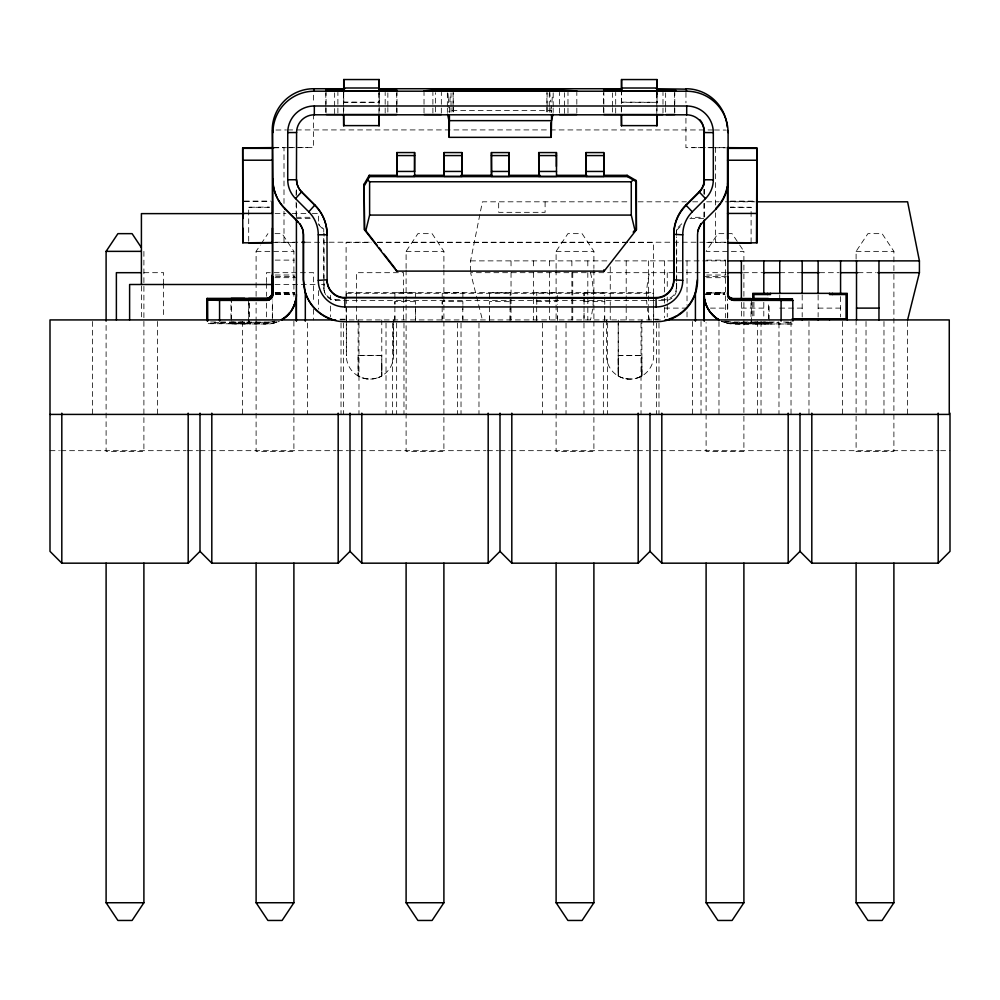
<?xml version="1.0" encoding="UTF-8"?>
<svg xmlns="http://www.w3.org/2000/svg" width="1000" height="1000" viewBox="0 0 1000 1000"><rect width="100%" height="100%" fill="white"/><g stroke="black" fill="none" stroke-linecap="round" stroke-linejoin="round"><path stroke-width="0.75" stroke-dasharray="5 3.75" d="M244.925 322.3L230.95 322.225L230.95 300.038M245.4 323.9L231.425 323.825L231.425 300.163M248.562 299.962L248.612 322.3L266.35 322.3A29.55 29.55 0 0 0 276.45 320.525M248.7 241.25L248.688 207.262L269.325 207.087M249.037 303.038L249.037 323.725L266.762 323.725M249.088 303.212L249.088 323.9L266.812 323.9A29.55 29.55 0 0 0 279.3 321.138M272.325 319.6L272.325 301.863M272.6 317.575L272.6 299.837M275.225 242.213L284 242.213L284 211.2M284 203.45L284 147.637L272.35 147.65M296.137 215.75L296.137 201.875M296.137 195.712L296.137 188.012M296.45 216.863L296.45 203.325M296.45 194.3L296.45 189.788M313.562 114.113L313.55 147.637L287.113 147.637M325.625 294.6A11.825 11.825 0 0 1 324.05 288.688L323.738 279.925M323.738 278.375L323.738 233.75M323.738 232.213L323.738 229.125L318.35 223.75M324.05 288.688L324.05 233.287M325.8 112.125L325.8 107.688M325.8 106.213L325.8 92.912M326.05 113.012L326.05 92.325M334.65 113.55L334.65 107.65M334.65 106.163L334.65 92.863M337.887 113.062L337.9 92.375M343.75 103.212L343.762 94.425M343.512 113.562L343.512 107.65M343.512 106.163L343.512 92.875M346.3 319.887L346.1 308.438M346.1 296.137L346.1 242.35L371.075 242.413M346.35 320.062L346.35 355.525L346.3 300.688M346.3 299.2L346.112 292.65L653.475 292.675L653.662 299.225M379.212 103.225L379.188 92.375M378.975 113.562L378.975 107.65M378.975 106.175L378.975 92.875M381.825 365.2L381.812 376.012C374.613 380.112 365.35 380.138 358.162 376A23.637 23.637 0 0 1 346.312 355.412M385.175 113.075L385.175 92.387M387.85 112.075L387.85 107.65M387.85 106.175L387.85 92.875M393.638 355.538L393.6 319.95L393.638 355.538A23.637 23.637 0 0 1 381.775 375.887L378.125 377.713M394.825 320.55L394.913 305.7M394.9 303.85L394.9 301.6L415.6 301.675M394.913 304.363L394.913 301.663M394.925 298.712L394.9 292.725L415.588 292.725L415.613 298.712M396.725 112.125L396.725 107.688M396.725 106.213L396.725 92.912M396.987 113.012L396.987 92.325M415.6 309.575L415.588 318.825M415.513 320.55L415.6 305.7M415.6 304.363L415.588 301.6M424.025 113.025L424.025 92.338M432.9 113.075L432.9 92.387M435.55 111.875L435.55 92.662M441.325 113.075L441.337 92.387M442.1 320.55L442.2 305.7M442.188 303.863L442.188 301.6L462.887 301.675M442.2 304.363L442.2 301.675M442.2 298.712L442.188 292.738L462.875 292.738L462.887 298.712M447.35 112.475L447.35 108.038M447.35 106.562L447.35 91.788M451.025 112.1L451.025 107.675M451.025 106.188L451.025 92.9M453.075 111.9L453.075 107.463M453.075 105.988L453.075 92.688M453.225 111.8L453.237 92.587M462.788 320.55L462.788 308.725M462.887 309.575L462.887 305.7M462.887 304.363L462.875 301.6M489.387 320.55L489.487 305.712M489.487 304.363L489.475 301.6L510.175 301.675M489.487 298.712L489.475 292.738L510.175 292.812L510.175 295.763M510.075 320.55L510.075 308.725M510.175 309.587L510.175 305.712M510.175 304.363L510.163 297.175M536.675 320.55L536.675 307.25M536.775 304.363L536.75 292.738L557.463 292.812L557.463 304.363M546.9 111.8L546.9 92.587M547.112 111.9L547.112 107.475M547.112 105.988L547.112 92.7M549.275 112.112L549.275 107.675M549.275 106.2L549.275 92.9M553.175 112.475L553.175 108.05M553.175 106.562L553.175 91.788M557.362 320.55L557.463 305.712M559.55 113.075L559.55 92.387M564.625 113.362L564.625 107.45M564.625 105.975L564.625 92.675M567.975 113.075L567.987 92.387M576.825 113.038L576.825 92.35M584.05 313.15L584.05 318.837M583.962 320.55L584.062 305.712M584.062 304.363L584.038 297.175L584.062 301.675M584.038 295.7L584.038 292.738L604.75 292.812L604.75 295.775M584.062 295.763L584.062 292.812M603.6 112.137L603.6 104.75M603.6 103.275L603.6 92.925M603.862 113.025L603.862 92.338M604.65 320.55L604.75 305.712M604.75 304.375L604.725 297.175M606.388 319.962L606.425 355.55A23.637 23.637 0 0 0 618.237 376.025C625.425 380.15 634.688 380.125 641.888 376.025A23.637 23.637 0 0 0 653.7 355.55L653.662 300.7M612.45 112.088L612.45 107.662M612.45 106.188L612.45 92.888M615.7 113.088L615.7 92.4M641.9 369.475L641.888 376.025C634.6 379.95 625.4 380.225 618.2 375.9L618.212 319.962M618.237 320.087L618.237 376.025L618.25 373.137M621.55 103.238L621.525 92.387M621.312 112.1L621.312 104.7M621.325 103.225L621.562 91.862M641.888 376.025L641.85 319.962M653.662 319.913L653.462 242.375L630.075 242.425M657.025 103.238L657.025 91.875M656.787 113.575L656.787 107.662M656.787 106.188L656.787 92.888M662.987 113.088L662.987 92.4M665.65 112.1L665.65 107.662M665.65 106.188L665.65 92.888M674.525 112.137L674.525 107.713M674.525 106.225L674.525 92.925M674.788 113.025L674.788 92.338M343.663 300.512L664.862 300.525A11.825 11.825 0 0 0 676.675 288.712L676.363 283.012M676.363 281.475L676.363 236.838M676.363 235.3L676.363 229.15L682.825 222.7M676.675 288.712L676.688 236.375M676.688 234.838L676.363 229.15M685.938 118.275L685.925 147.662L713.925 147.662M703.975 203.45L703.975 217.312L691.075 217.312M703.975 194.2L703.975 188.038M704.287 216.887L704.287 203.35M704.287 194.325L704.287 188.3M725.688 242.237L715.475 242.225L715.475 212.775M715.475 205.025L715.487 147.662L725.7 147.662M727.45 318.15L727.463 298.938M727.725 317.6L727.725 301.337M750.975 302.95L751.025 322.337L733.3 322.325A29.55 29.55 0 0 1 725.65 321.325M751.1 242.75L751.1 207.288L730.362 207.113M751.45 300.113L751.5 323.925L733.763 323.925M754.712 322.325L768.637 322.25L768.637 303.025M755.175 323.925L769.112 323.85L769.1 303.15M313.587 95.188L313.575 102.863M343.725 92.375L343.688 102.287L379.15 102.287L379.162 100.4M343.738 110.988L343.75 107.238M358.175 373.125L358.162 376C365.425 380.138 374.538 379.95 381.812 376.012L381.763 319.9M379.2 110.988L379.212 107.238M394.9 318.825L394.913 316.262M442.188 318.825L442.2 316.275M462.875 318.825L462.887 316.275M489.475 318.825L489.475 316.275M510.163 318.825L510.163 316.275M536.763 318.837L536.763 316.275M557.45 318.837L557.45 316.275M604.738 318.837L604.738 316.275M621.55 111L621.55 107.25M656.988 92.387L656.95 102.3L621.487 102.3L621.325 89.925M657.013 111L657.013 106.013M685.962 92.413L685.95 102.888M621.5 100.412L621.487 102.3M449.588 107.4L449.338 112.638M551.425 112.1L551.512 110.425L448.925 110.412L449.012 112.088M449.85 101.888L450.412 93.162M551.912 102.163L552.513 93.475M470.588 271.212L470.588 260.875L482.4 201.812L630.363 201.812M256.1 296.325L256.1 251.363L260.325 245.037M261.163 243.775L267.913 233.65M406.1 268.425L406.1 251.363L417.912 233.65L432.088 233.65L443.9 251.363L443.9 268.425M556.1 268.425L556.1 251.363L567.913 233.65L582.087 233.65L593.9 251.363L593.9 268.425M856.1 259.113L856.1 251.363L867.913 233.65L882.087 233.65L893.9 251.363L893.9 451.388L856.1 451.388L856.1 321.138M676.688 230.225L682.062 224.85M638.2 377.725L641.85 375.9L641.838 355.375L618.188 355.375L618.2 375.9M230.95 322.212L244.875 322.137M231.425 323.8L245.35 323.725M273.9 147.787L286.475 147.688M275.95 130.025L286.475 129.95M790.85 322.438L783.675 322.463M287.65 129.95L295.075 129.925M287.65 147.688L295.075 147.662M210.613 322.013L215.912 322M296.375 129.925L548.825 129.913M296.375 147.65L307.663 147.637M343.55 92.963L343.675 102.112L379.15 102.287M621.487 102.125L656.95 102.3M550.375 129.925L703.125 129.95M244.25 201.088L270.7 201.088M730.487 201.112L755.375 201.125M244.35 201.438L269.237 201.438M730.588 201.462L755.475 201.462M638.15 201.812L686.438 201.812M692.663 201.812L698.888 201.812M706.675 201.812L719.137 201.812M725.375 201.812L754.963 201.812M269.387 207.325L248.688 207.262M730.425 207.35L751.112 207.35M275.062 213.625L285.95 213.625M292.162 213.625L306.15 213.625M312.362 213.625L318.587 213.625L318.587 222.875M296.137 217.3L310.462 217.3M296.45 218.375L310.788 218.375M689.95 218.388L704.287 218.388M275 233.65L282.087 233.65L293.9 251.363L293.9 296.325M284 242.213L304.25 242.213M305.8 242.213L327.825 242.35M329.162 242.213L371.225 242.213M377.45 242.213L628.25 242.225M629.8 242.225L715.475 242.225M272.225 242.375L294.387 242.387M377.325 242.413L628.513 242.425M706.663 242.4L725.875 242.4M256.1 251.363L293.9 251.363M406.1 251.363L443.9 251.363M556.1 251.363L593.9 251.363M743.9 296.325L743.9 251.363L706.1 251.363L717.913 233.65L732.087 233.65L738.838 243.775M856.1 251.363L893.9 251.363M275.175 260.113L294.387 260.113M706.663 260.138L725.875 260.138M470.588 260.875L610.25 260.875M615.312 260.875L726.363 260.875M143.812 272.688L163.625 272.688L163.625 283.087M270.25 272.688L266.375 272.688L266.375 283.087M274.163 272.688L313.625 272.688L313.625 303.163M726.363 272.688L470.588 272.688L482.4 319.925M743.525 272.688L763.8 272.688M779.75 272.688L802.188 272.688M819.625 272.688L839.2 272.688M858.012 272.688L876.225 272.688M275.188 275.012L294.4 275M275.65 276.625L294.862 276.625M704.188 276.637L726.35 276.65M275.125 277.675L295.812 277.675M706.612 277.7L725.812 277.7M275.062 284.5L315.475 284.5M321.538 284.5L324.487 284.5M275.163 292.575L294.425 292.75M706.65 292.6L724.425 292.775M275.25 292.887L294.462 292.887M275.287 293L294.5 293M346.3 293.3L653.662 293.312M275.562 293.925L294.775 293.925M705.562 293.95L724.775 293.95M275.587 294.05L294.837 294.175M705.6 294.075L724.85 294.2M275.688 294.35L294.887 294.35M705.688 294.375L724.9 294.375M323.725 287.613A11.825 11.825 0 0 0 335.55 299.438L340.225 299.438M661.425 299.45L664.538 299.45A11.825 11.825 0 0 0 676.363 287.638M327.512 297.05A11.825 11.825 0 0 0 335.863 300.512L342.1 300.512M536.75 301.6L557.463 301.675M584.038 301.6L604.75 301.675M664.587 308.113L687.025 308.113L687.025 317.8M710.45 308.113L725.413 308.113M741.363 308.113L763.8 308.113M779.75 308.113L802.188 308.113M818.125 308.113L840.575 308.113M340 319.2L346.1 319.2M653.45 319.212L661.062 319.212M340.387 319.925L662 319.925M220.5 322L266.3 322.125A29.55 29.55 0 0 0 273.95 321.125M725.55 321.012A29.55 29.55 0 0 0 733.2 322.025L778.962 322.025M220.625 322.438L266.388 322.438A29.55 29.55 0 0 0 275.275 321.062M724.438 321.087A29.55 29.55 0 0 0 733.337 322.463L779.087 322.463M276.837 321.812A29.55 29.55 0 0 1 266.725 323.6L207.638 323.65L266.85 324.038A29.55 29.55 0 0 0 279.337 321.262M723.562 321.838A29.55 29.55 0 0 0 733.675 323.625L792.887 324L733.8 324.062A29.55 29.55 0 0 1 721.312 321.287M751.438 323.75L733.713 323.75A29.55 29.55 0 0 1 721.225 320.988M358.188 355.588L381.825 355.588M618.263 355.6L641.9 355.6M50 450.675L59.375 450.675M60.825 450.675L186.088 450.675M187.5 450.675L198.45 450.675M200 450.675L209.375 450.675M210.938 450.675L335.938 450.675M337.5 450.675L348.438 450.675M350 450.675L359.375 450.675M360.938 450.675L485.938 450.675M487.5 450.675L498.438 450.675M500 450.675L509.375 450.675M510.938 450.675L635.938 450.675M637.5 450.675L648.438 450.675M653.125 450.675L659.375 450.675M660.938 450.675L785.938 450.675M787.5 450.675L798.438 450.675M803.125 450.675L812.5 450.675M814.062 450.675L939.062 450.675M940.625 450.675L950 450.675M703.125 147.675L691.812 147.662M706.675 275.025L725.875 275.05M783.55 322.025L790.738 322.062M754.663 322.163L768.637 322.238M219.1 322.438L210.738 322.413M755.125 323.762L769.1 323.837M713.037 129.975L705.713 129.95M713.037 147.713L705.713 147.688M714.438 129.987L725.675 130.075M714.438 147.713L725.675 147.812M625.65 378.7L627.9 379.025M367.825 379.012L362.537 377.95M318.675 224.825L324.05 230.2L323.738 229.125M739.675 245.037L743.9 251.363M664.538 299.45L664.862 300.525M358.125 319.887L358.162 376L358.113 355.363L381.763 355.363L381.775 375.887M335.55 299.438L335.863 300.512M549.725 91.388L550.538 101.9M447.975 93.462L448.537 102.15M551.075 112.638L550.737 105.938M656.825 92.975L656.95 102.125M379.025 92.963L379.137 102.112M907.475 321.475L907.475 414.412M883.975 321.475L883.975 414.412M866.025 321.475L866.025 414.412M842.525 321.475L842.525 414.412M840.575 296.613L840.575 316.975M818.125 295.075L818.125 316.975M808.975 321.475L808.975 414.412M802.188 295.075L802.188 316.975M791.025 321.475L791.025 414.412M779.75 295.1L779.75 298.163M778.975 323.025L778.975 414.412M763.8 302.362L763.8 317.8M761.025 321.475L761.025 414.412M757.475 321.475L757.475 414.412M753.938 302.1L753.938 317.238M752.75 302.213L752.75 316.975M743.9 302.538L743.9 451.388L706.1 451.388L706.1 322.688M741.363 302.362L741.363 317.8M725.413 260.875L725.413 317.8M718.975 321.475L718.975 414.412M701.025 321.475L701.025 414.412M692.525 321.475L692.525 414.412M687.025 260.875L687.025 305.2M667.25 272.688L667.25 289.45M667.25 297.062L667.25 303.163M667.25 304.688L667.25 316.875M664.587 260.875L664.587 292.038M664.587 298.137L664.587 305.2M664.587 307.425L664.587 317.8M658.975 323.025L658.975 414.412M656.5 323.025L656.5 414.412M648.637 260.875L648.637 305.45M648.637 307.538L648.637 319.925M641.025 323.025L641.025 414.412M626.2 260.875L626.2 305.45M626.2 307.538L626.2 319.925M610.25 266.775L610.25 305.45M610.25 307.538L610.25 319.925M607.475 323.025L607.475 414.412M603.35 323.025L603.35 414.412M593.9 269.975L593.9 319.587M593.9 321.138L593.9 451.388L556.1 451.388L556.1 321.138M587.812 260.875L587.812 268.525M587.812 272.475L587.812 305.45M587.812 307.538L587.812 319.925M583.975 323.025L583.975 414.412M572.75 272.688L572.75 319.925M571.875 260.875L571.875 268.525M571.875 272.475L571.875 305.45M571.875 307.538L571.875 319.925M566.025 323.025L566.025 414.412M556.1 269.975L556.1 319.587M549.425 260.875L549.425 268.525M549.425 272.475L549.425 305.45M549.425 307.538L549.425 319.925M545.1 201.812L545.1 212.325L498.675 212.325L498.675 201.812M542.525 323.025L542.525 414.412M533.488 260.875L533.488 268.525M533.488 272.475L533.488 305.45M533.488 307.538L533.488 319.925M511.037 260.875L511.037 268.525M511.037 272.475L511.037 305.45M511.037 307.538L511.037 319.925M478.975 323.025L478.975 414.412M461.025 323.025L461.025 414.412M457.475 323.025L457.475 414.412M443.9 269.975L443.9 319.587M443.9 321.138L443.9 451.388L406.1 451.388L406.1 321.138M406.1 269.975L406.1 319.587M403.975 323.025L403.975 414.412M403.625 319.925L403.625 272.688L356.375 272.688L356.375 296.3M396.65 323.025L396.65 414.412M392.525 323.025L392.525 414.412M386.025 323.025L386.025 414.412M358.975 323.025L358.975 414.412M356.375 297.062L356.375 304.688M356.375 306.212L356.375 319.925M343.5 323.025L343.5 414.412M341.025 323.025L341.025 414.412M330.387 295.275L330.387 299.9M330.387 306.062L330.387 316.85M318.587 290.663L318.587 309.15M313.625 309.262L313.625 319.925M307.475 323.025L307.475 414.412M293.9 321.138L293.9 451.388L256.1 451.388L256.1 302.538M266.375 283.35L266.375 296.3M266.375 303.163L266.375 316.875M242.525 321.475L242.525 414.412M163.625 283.35L163.625 316.875M157.475 321.475L157.475 414.412M143.9 251.363L143.9 451.388L106.1 451.388L106.1 322.688M141.412 286.038L141.412 316.85M92.525 321.475L92.525 414.412M448.475 99.162A35.538 0.637 88 0 1 448.675 102.85M448.787 105.288A35.538 0.637 88 0 1 448.913 107.925M551.5 108.325A35.538 0.737 -88 0 1 551.625 105.712M593.337 300.287A95.962 95.962 0 0 1 590.475 319.925M590.475 272.688A95.962 95.962 0 0 1 593.425 296.3M649.525 319.925A95.962 95.962 0 0 1 647.312 308.212M646.9 304.25A95.962 95.962 0 0 1 646.663 300.287M646.575 296.3A95.962 95.962 0 0 1 649.525 272.688M724.463 292.913L706.737 292.913L724.5 293.025"/><path stroke-width="1.5" d="M207.162 320.575L207.162 298.412L266.262 298.363A5.913 5.913 0 0 0 272.175 292.45L272.213 288.888M207.262 320.9L207.162 298.412M207.725 321.012L207.638 300.012L266.725 299.95A5.913 5.913 0 0 0 272.638 294.05M219.562 321.075L219.562 300.387L207.638 300.012M242.838 228.162L242.8 242.812L272.35 242.812L272.387 228.162M242.8 242.812L242.688 147.838L272.35 147.65M242.838 218.538L242.688 147.838M272.213 282.175L272.238 275.025L272.262 292.75A5.913 5.913 0 0 1 266.35 298.663M272.325 297.438L272.35 201.438M242.838 213.412L272.4 213.412L272.238 130.113A41.375 41.375 0 0 1 313.612 88.737L344.775 88.737M272.675 290.487L272.7 276.625L272.725 294.35A5.913 5.913 0 0 1 266.812 300.262L249.037 300.087M219.562 300.387L266.85 300.387A5.913 5.913 0 0 0 272.762 294.488L272.775 179.137L272.962 179.775A41.375 41.375 0 0 0 285.075 209.037L298.312 222.262A17.738 17.738 0 0 1 303.5 234.812L303.5 280.35A41.375 41.375 0 0 0 344.875 321.725L656.162 321.737A41.375 41.375 0 0 0 697.537 280.363L697.537 234.825A17.738 17.738 0 0 1 702.738 222.288L715.962 209.062A41.375 41.375 0 0 0 728.088 179.8L728.088 132.6L727.362 130.137M272.962 179.775L272.65 130.075M287.738 179.775L287.738 132.575A26.6 26.6 0 0 1 314.337 105.988L686.712 106A26.6 26.6 0 0 1 713.312 132.6L713.312 179.8A26.6 26.6 0 0 1 705.512 198.612L692.288 211.838A32.513 32.513 0 0 0 682.763 234.825L682.763 280.363A26.6 26.6 0 0 1 656.162 306.962L344.875 306.95A26.6 26.6 0 0 1 318.275 280.35L318.275 234.812A32.513 32.513 0 0 0 308.762 211.825L295.525 198.588A26.6 26.6 0 0 1 287.738 179.775L296.588 179.737A17.738 17.738 0 0 0 301.788 192.275L315.012 205.512A41.375 41.375 0 0 1 327.137 234.762L318.275 234.812M296.25 320.525L296.25 299.837M296.425 321.15L296.413 219.925L284.887 208.4A41.375 41.375 0 0 1 277.887 199.062M314.337 105.988L314.325 114.8A17.738 17.738 0 0 0 296.588 132.537L296.45 179.25A17.738 17.738 0 0 0 301.637 191.788L295.525 198.588M305.312 321.2L305.312 292.413L303.35 279.812L303.35 234.275L302.675 229.425L300.1 224.025M301.637 191.788L314.875 205.025A41.375 41.375 0 0 1 326.987 234.288L327.125 280.3A17.738 17.738 0 0 0 344.862 298.038L344.875 306.95M343.725 91.088L343.738 79.538L379.2 79.538L379.225 91.85M343.762 91.85L343.738 79.538M397.188 175.312L369.225 175.312L364.113 184.175L364.487 229.8L396.637 271.112L604.175 271.125L636.375 229.825L636.375 181.737L636 180.45L627.137 175.325L603.825 175.325M364.487 229.8L364.113 184.175M365.65 231.312L369.613 215.075L369.613 181.775L367.738 179.875L369.6 176.612L369.225 175.312M379.188 91.088L379.2 79.538M621.525 91.1L621.538 79.55L657 79.562L657.038 88.025L621.562 88.012L621.538 79.55M621.562 91.862L621.562 88.012M635.212 231.325L631.275 215.087L631.275 181.788L633.138 179.9L636.375 181.737M636.375 229.825L636 180.45M656.988 91.1L656.988 88.537M657.025 91.875L657 79.562M682.763 280.363L673.737 279.837L673.737 234.3A41.375 41.375 0 0 1 685.863 205.05L699.1 191.812A17.738 17.738 0 0 0 704.287 179.275L704.425 179.762A17.738 17.738 0 0 1 699.237 192.3L686 205.525A41.375 41.375 0 0 0 673.888 234.788L673.875 280.325A17.738 17.738 0 0 1 656.15 298.05L344.725 297.562A17.738 17.738 0 0 1 326.987 279.825L318.275 280.35M695.413 321.225L695.413 292.438L697.375 279.837M703.975 184.95L703.975 131A17.738 17.738 0 0 0 700.113 119.95M704.087 320.55L704.087 296.913M704.262 321.175L704.275 220.012L704.25 294.5A29.55 29.55 0 0 0 719.025 320.1M704.287 183.787L703.975 131M727.475 242.812L757.025 242.838L757.062 148.363L727.513 148.363L727.5 238.95M727.725 296.913L727.825 276.65L727.85 294.375M727.763 294.075A5.913 5.913 0 0 0 733.675 299.988L792.887 300.363L733.8 300.413A5.913 5.913 0 0 1 727.887 294.513L727.9 179.163L728.088 179.8M727.138 147.662L756.912 147.863L756.488 242.413M781.087 321.112L781.087 300.425M792.887 321.05L792.8 300.038M343.738 115.35L343.688 125.95L343.537 115.062M379.2 115.35L379.15 125.95L379 115.062M621.538 115.363L621.487 125.962L621.337 115.075M657 115.363L656.95 125.962L656.8 115.075M713.312 132.6L704.438 132.562A17.738 17.738 0 0 0 686.7 114.825L686.712 106M757.062 232.4L757.025 242.838M414.5 171.088L414.6 152.562L396.863 152.562L396.737 175.75L396.938 176.4L414.663 176.4L414.6 152.562M449.438 116.088L449.212 137.338L551.237 137.338L551.013 122.537M556.375 166.438L556.45 152.575L538.725 152.575L538.787 176.412L556.525 176.412L556.45 152.575M313.612 89.125L314.337 91.2A41.375 41.375 0 0 0 272.962 132.575M685.987 89.15L656.388 88.75M444.15 152.562L444.225 176.4L461.95 176.412L461.9 155.575L461.875 152.575L444.15 152.562L444.225 176.4M449.212 137.338L448.938 116.263M461.875 152.575L461.95 176.412M491.438 152.575L491.512 176.412L509.237 176.412L509.188 155.575L509.162 152.575L491.438 152.575L491.512 176.412M509.162 152.575L509.237 176.412M586 152.575L586.075 176.412L603.812 176.412L603.75 155.575L603.737 152.575L586 152.575L586.075 176.412M603.737 152.575L603.812 176.412M907.6 319.925L919.412 272.688L919.412 260.875L907.6 201.812L756.525 201.812M697.625 231.3L700.888 223.688M552.95 114.225L551.538 120.662L551.237 137.338M364.487 185.475L367.738 179.875M106.1 321.138L106.1 251.363L117.912 233.65L132.088 233.65L141.363 247.575M143.9 563.175L143.9 902.738L132.088 920.462L117.912 920.462L106.1 902.738L106.1 563.175M293.9 563.175L293.9 902.738L282.087 920.462L267.913 920.462L256.1 902.738L256.1 563.175M443.9 563.175L443.9 902.738L432.088 920.462L417.912 920.462L406.1 902.738L406.1 563.175M593.9 563.175L593.9 902.738L582.087 920.462L567.913 920.462L556.1 902.738L556.1 563.175M743.9 563.175L743.9 902.738L732.087 920.462L717.913 920.462L706.1 902.738L706.1 563.175M893.9 563.175L893.9 902.738L882.087 920.462L867.913 920.462L856.1 902.738L856.1 563.175M552.95 90.65L576.825 90.875L550.712 89.637L437.562 89.675L424.025 90.862L553.175 90.312M633.162 232.175L636 228.525M308.762 211.825L314.875 205.025M335.7 319.925L50 319.925L50 551.362L61.812 563.175L188.188 563.175L200 551.362L200 413.175M200 551.362L211.812 563.175L338.188 563.175L350 551.362L350 413.175M350 551.362L361.812 563.175L488.188 563.175L500 551.362L500 413.175M500 551.362L511.812 563.175L638.188 563.175L650 551.362L650 413.175M650 551.362L661.812 563.175L788.188 563.175L800 551.362L800 413.175M800 551.362L811.812 563.175L938.188 563.175L950 551.362L950 413.175M450.812 90.838A35.55 1.525 89.7 0 1 451.025 90.037L549.275 89.95A35.55 1.625 -89.7 0 1 549.513 90.8M272.238 147.838L273.9 147.787M576.825 114.513L559.55 114.562M674.788 114.5L666.038 114.562M396.587 114.5L326.463 114.5M272.262 242.525L248.7 242.787M287.738 132.575L296.588 132.537M244.875 298.488L230.95 298.562L244.925 298.663M754.712 298.688L768.637 298.612L754.663 298.512M245.35 300.087L231.425 300.163L245.4 300.262M755.188 300.287L769.112 300.212L755.138 300.113M343.762 88L379.225 88M379.05 88.737L622.112 88.75M343.512 89.913L325.8 89.963L326.463 90.862L396.987 90.85L396.725 89.963L378.975 89.913M451.025 89.938L549.275 89.95M621.325 89.925L603.6 89.975L604.263 90.875L666.038 90.913C691.65 90.25 659.188 89.488 656.787 89.925M314.337 91.2L686.712 91.225A41.375 41.375 0 0 1 728.088 132.6M441.325 114.55L424.025 114.5M662.987 114.562L603.862 114.5M314.325 114.8L686.7 114.825M343.675 125.612L379.137 125.612M621.475 125.625L656.938 125.638M242.825 148.338L272.387 148.338M396.863 152.562L396.875 155.562L414.613 155.575M444.162 155.575L461.9 155.575M491.45 155.575L509.188 155.575M538.725 152.575L538.737 155.575L556.462 155.575M586.025 155.575L603.75 155.575M242.85 160.212L272.4 160.212M727.525 160.238L757.075 160.238M396.875 155.562L396.925 171.438L414.663 171.438M444.212 171.438L461.95 171.438M491.5 171.45L509.225 171.45M538.737 155.575L538.787 171.45L556.512 171.45M586.075 171.45L603.8 171.45M414.288 175.312L443.8 175.312M460.887 175.325L491.962 175.325M509.062 175.325L540.125 175.325M557.225 175.325L586.737 175.325M369.6 176.612L627.513 176.625L633.138 179.9M369.613 181.775L631.275 181.788M727.525 213.438L757.075 213.438M243.988 213.625L141.412 213.625L141.412 284.5M369.613 215.075L631.275 215.087M301.95 242.35L304.988 242.35M106.1 251.363L140.875 251.363M727.925 260.875L919.412 260.875M140.762 272.688L116.375 272.688L116.375 319.925M727.925 272.688L741.963 272.688M763.8 272.688L779.75 272.688M802.188 272.688L819.15 272.688M840.75 272.688L857.712 272.688M877.763 272.688L919.412 272.688M271.962 284.5L129.613 284.5L129.613 319.925M344.725 297.562L656 297.575A17.738 17.738 0 0 0 673.737 279.837M248.562 298.488L266.3 298.488M750.975 298.512L733.25 298.512A5.913 5.913 0 0 1 727.75 294.738M272.3 292.887A5.913 5.913 0 0 1 266.388 298.788L207.262 298.738M751.5 300.287L733.713 300.113A5.913 5.913 0 0 1 727.8 294.2M856.513 308.113L878.962 308.113M792.225 318.75L846.062 318.75L846.062 294.538L829.525 294.538L829.525 293.35M665.125 319.925L949.262 319.925L949.262 414.412L50 414.412M106.1 902.738L143.9 902.738M256.1 902.738L293.9 902.738M406.1 902.738L443.9 902.738M556.1 902.738L593.9 902.738M706.1 902.738L743.9 902.738M856.1 902.738L893.9 902.738M704.425 179.762L713.312 179.8M682.763 234.825L673.737 234.3M727.387 242.55L751.112 242.812M705.512 198.612L699.1 191.812M692.288 211.838L685.863 205.05M366 230.95L377.35 245.55M379.25 247.987L381.138 250.413M383.975 254.062L395.337 268.675M447.562 114.213L448.95 120.65L551.538 120.662L551.525 114.812M296.413 219.925L298.312 222.262M686.712 91.225L685.987 88.75A41.375 41.375 0 0 1 727.262 127.175M715.962 209.062L715.775 208.412A41.375 41.375 0 0 0 720 203.475M627.137 175.325L627.513 176.625M656 297.575L656.162 306.962M603.812 269.9L604.175 271.125M414.475 175.75L414.663 176.4M396.287 269.887L396.637 271.112M284.887 208.4L285.075 209.037M538.787 171.45L538.787 176.412M396.925 171.438L396.938 176.4M938.188 413.175L938.188 563.175M878.962 260.875L878.962 319.925M856.513 260.875L856.513 319.925M847.25 319.925L847.25 293.35L752.75 293.35L752.75 297.787M840.575 260.875L840.575 293.562M832.475 293.35L832.475 294.538M829.525 318.75L829.525 319.925M818.125 260.875L818.125 293.562M818.125 318.725L818.125 319.925M811.812 413.175L811.812 563.175M802.188 260.875L802.188 293.562M802.188 318.725L802.188 319.925M788.188 413.175L788.188 563.175M779.75 260.875L779.75 293.562M770.475 293.35L770.475 294.538L753.938 294.538L753.938 299.075M767.525 293.35L767.525 294.538M763.8 260.875L763.8 293.562M741.363 260.875L741.363 298.163M661.812 413.175L661.812 563.175M638.188 413.175L638.188 563.175M511.812 413.175L511.812 563.175M488.188 413.175L488.188 563.175M361.812 413.175L361.812 563.175M338.188 413.175L338.188 563.175M211.812 413.175L211.812 563.175M188.188 413.175L188.188 563.175M61.812 413.175L61.812 563.175M727.9 179.163A41.375 41.375 0 0 1 727.575 184.35M727.163 186.912A41.375 41.375 0 0 1 723.388 197.95M722.788 199.088A41.375 41.375 0 0 1 720.738 202.425M718.9 319.662A29.55 29.55 0 0 1 704.575 299.2M718.938 319.8A29.55 29.55 0 0 1 704.613 299.337M695.413 292.438A41.375 41.375 0 0 1 678 314.887M676.762 315.637A41.375 41.375 0 0 1 668.838 319.175M296.413 294.488A29.55 29.55 0 0 1 281.625 320.075M277.288 197.925A41.375 41.375 0 0 1 272.775 179.137M727.425 292.913A5.913 5.913 0 0 0 733.337 298.825L792.425 298.762L733.337 298.825A5.913 5.913 0 0 1 727.837 295.038M295.575 300.438A29.55 29.55 0 0 1 292.325 308.825M289.363 313.038A29.55 29.55 0 0 1 281.5 319.637M295.625 300.575A29.55 29.55 0 0 1 281.537 319.775M331.887 319.163A41.375 41.375 0 0 1 305.312 292.413"/></g></svg>
